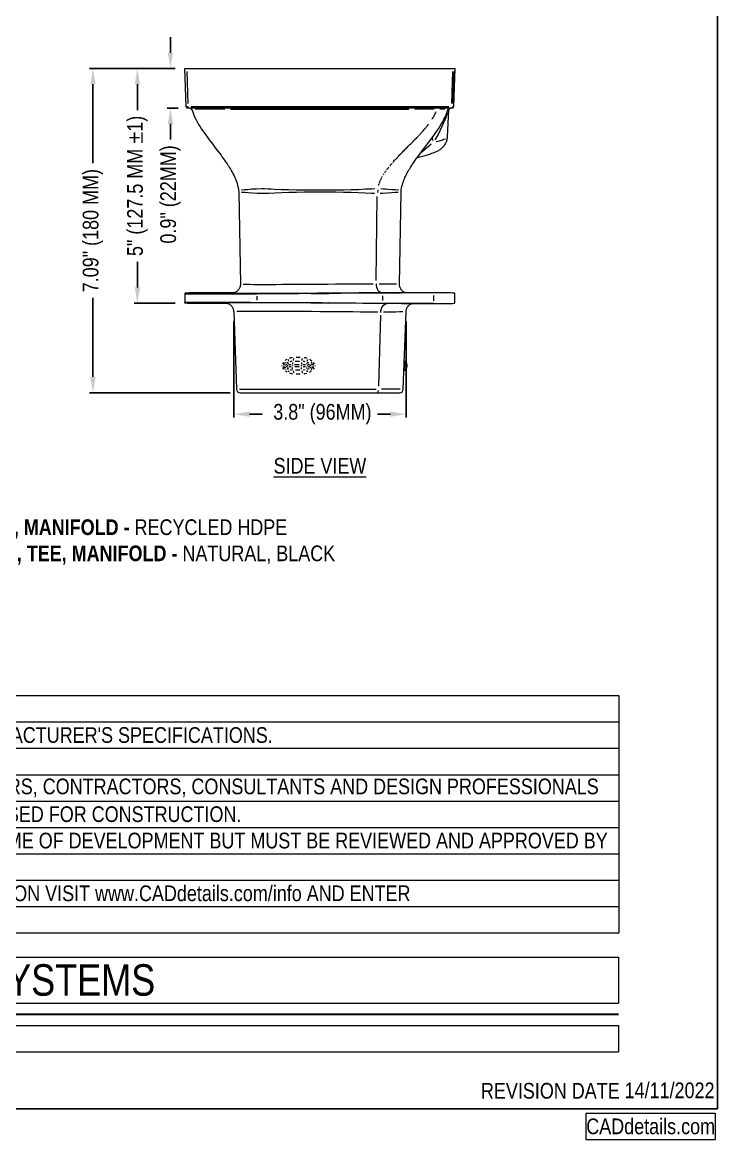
# Model space of a CAD drawing. Extents: x 0 to 216, y -5 to 280.
# Drawn here: x 110.5 to 216, y -4.7 to 164.7 of the extents above; entities that cross this region are included whole.
import ezdxf

# ---------------------------------------------------------------- set-up
doc = ezdxf.new("R2010")
doc.units = 0
doc.header["$LTSCALE"] = 10
doc.header["$MEASUREMENT"] = 0
doc.header["$PDMODE"] = 35
doc.layers.get('0').update_dxf_attribs({"linetype": 'CONTINUOUS'})
doc.layers.get('Defpoints').update_dxf_attribs({"linetype": 'CONTINUOUS'})
for name, color, linetype, lineweight in [('CADdetails-1-ANNO', 41, 'CONTINUOUS', 5), ('CADdetails-3-FINE', 11, 'CONTINUOUS', 5), ('CADdetails-4-LIGHT', 3, 'CONTINUOUS', 9), ('CADdetails-5-MEDIUM', 4, 'CONTINUOUS', 18), ('CADdetails-6-HEAVY', 6, 'CONTINUOUS', 30), ('Company LOGO$0$CADdetails-1-ANNO', 41, 'CONTINUOUS', 5)]:
    doc.layers.add(name, color=color, linetype=linetype, lineweight=lineweight)
doc.layers.add('Company LOGO$0$CADdetails-9-TITLEBLOCK', color=7, linetype='CONTINUOUS')
doc.styles.add('CADdetails-DETAILTITLE', font='ARIALN.TTF', dxfattribs={"height": 4.77})
doc.styles.add('CADdetails-DIMENSIONS', font='ARIALN.TTF', dxfattribs={"height": 2.38})
doc.styles.add('CADdetails-NOTES', font='ARIALN.TTF', dxfattribs={"height": 2.38})
doc.styles.add('Company LOGO$0$CADdetails-DIMENSIONS', font='ARIALN.TTF', dxfattribs={"height": 2.38})
doc.styles.add('Company LOGO$0$CADdetails-NOTES', font='ARIALN.TTF', dxfattribs={"height": 2.38})
doc.dimstyles.new('CADdetails-DIM', dxfattribs={"dimtxt": 2.38, "dimasz": 2.38, "dimexe": 0.5, "dimexo": 1.5, "dimgap": 1, "dimtad": 0, "dimzin": 0, "dimdsep": 46, "dimtxsty": 'CADdetails-DIMENSIONS', "dimcen": 1, "dimclrd": 256, "dimclre": 256, "dimclrt": 256, "dimadec": 0, "dimazin": 0, "dimtfac": 1, "dimtofl": 0, "dimtmove": 0, "dimatfit": 3, "dimfxl": 1, "dimtolj": 1, "dimtzin": 0, "dimarcsym": 0})

# ---------------------------------------------------------------- blocks, each defined once
blk = doc.blocks.new('*T1')
at = {"layer": 'Defpoints', "color": 8, "linetype": 'ByBlock', "lineweight": 0, "transparency": 16777216}
for p, q in [((0, 0), (165.2, 0)), ((0, 0), (0, -4)), ((165.2, 0), (165.2, -4)), ((0, -4), (165.2, -4))]:
    blk.add_line(p, q, dxfattribs=at)
at = {"layer": 'CADdetails-5-MEDIUM', "transparency": 16777216, "insert": (0.06, -2), "char_height": 2.38, "width": 165.0809, "attachment_point": 4, "style": 'CADdetails-NOTES'}
blk.add_mtext('ROOTRAIN™ ARBORVENT 150', dxfattribs=at)
blk = doc.blocks.new('*T2')
at = {"layer": 'Defpoints', "color": 8, "linetype": 'ByBlock', "lineweight": 0, "transparency": 16777216}
for p, q in [((0, 0), (165.65, 0)), ((0, 0), (0, -7)), ((165.65, 0), (165.65, -7)), ((0, -7), (165.65, -7))]:
    blk.add_line(p, q, dxfattribs=at)
at = {"layer": 'CADdetails-6-HEAVY', "transparency": 16777216, "insert": (0.06, -3.5), "char_height": 4.77, "width": 165.5323, "attachment_point": 4, "style": 'CADdetails-DETAILTITLE'}
blk.add_mtext('ROOTRAIN™ IRRIGATION SYSTEMS', dxfattribs=at)
blk = doc.blocks.new('*T15')
at = {"layer": 'Defpoints', "color": 8, "linetype": 'ByBlock', "lineweight": 0, "transparency": 16777216}
for p, q in [((0, 0), (184.71, 0)), ((0, 0), (0, -36)), ((184.71, 0), (184.71, -36)), ((0, -4), (184.71, -4)), ((0, -8), (184.71, -8)), ((0, -12), (184.71, -12)), ((0, -16), (184.71, -16)), ((0, -20), (184.71, -20)), ((0, -24), (184.71, -24)), ((0, -28), (184.71, -28)), ((0, -32), (184.71, -32)), ((0, -36), (184.71, -36))]:
    blk.add_line(p, q, dxfattribs=at)
at = {"layer": 'Company LOGO$0$CADdetails-1-ANNO', "transparency": 16777216, "char_height": 2.38, "width": 184.5948, "attachment_point": 4, "style": 'Company LOGO$0$CADdetails-NOTES'}
for s, insert in [('NOTES:', (0.06, -2)), ("1.   INSTALLATION TO BE COMPLETED IN ACCORDANCE WITH MANUFACTURER'S SPECIFICATIONS.", (0.06, -6)), ('2.   DO NOT SCALE DRAWING.', (0.06, -10)), ('3.   THIS DRAWING IS INTENDED FOR USE BY ARCHITECTS, ENGINEERS, CONTRACTORS, CONSULTANTS AND DESIGN PROFESSIONALS', (0.06, -14)), ('      FOR PLANNING PURPOSES ONLY.  THIS DRAWING MAY NOT BE USED FOR CONSTRUCTION.', (0.06, -18)), ('4.   ALL INFORMATION CONTAINED HEREIN WAS CURRENT AT THE TIME OF DEVELOPMENT BUT MUST BE REVIEWED AND APPROVED BY', (0.06, -22)), ('      THE PRODUCT MANUFACTURER TO BE CONSIDERED ACCURATE.', (0.06, -26)), ("5.   CONTRACTOR'S NOTE: FOR PRODUCT AND COMPANY INFORMATION VISIT www.CADdetails.com/info AND ENTER", (0.06, -30)), ('      REFERENCE NUMBER', (0.06, -34))]:
    blk.add_mtext(s, dxfattribs=dict(at, insert=insert))
blk = doc.blocks.new('*T16')
at = {"layer": 'Defpoints', "color": 8, "linetype": 'ByBlock', "lineweight": 0, "transparency": 16777216}
for p, q in [((0, 0), (19.6, 0)), ((0, 0), (0, -4)), ((19.6, 0), (19.6, -4)), ((0, -4), (19.6, -4))]:
    blk.add_line(p, q, dxfattribs=at)
at = {"layer": 'Company LOGO$0$CADdetails-1-ANNO', "transparency": 16777216, "insert": (0.06, -2), "char_height": 2.38, "width": 19.4793, "attachment_point": 4, "style": 'Company LOGO$0$CADdetails-NOTES'}
blk.add_mtext('CADdetails.com', dxfattribs=at)
blk = doc.blocks.new('Company LOGO')
at = {"layer": 'Company LOGO$0$CADdetails-9-TITLEBLOCK'}
for p, q in [((216, 280), (216, 0)), ((216, 0), (0, 0))]:
    blk.add_line(p, q, dxfattribs=at)
for name, p in [('*T15', (16.3, 62.65)), ('*T16', (196, -0.69))]:
    blk.add_blockref(name, p)
at = {"layer": 'Company LOGO$0$CADdetails-1-ANNO', "char_height": 2.38, "attachment_point": 1}
for s, width, gutter_width, insert, style in [('REVISION DATE', 24.5006, 11.9, (180.08, 3.91), 'Company LOGO$0$CADdetails-NOTES'), ('14/11/2022', 13.6761, 23.85, (201.88, 3.98), 'Company LOGO$0$CADdetails-DIMENSIONS')]:
    blk.add_mtext_dynamic_manual_height_columns(s, width=width, gutter_width=gutter_width, heights=[0], dxfattribs=dict(at, insert=insert, style=style))
blk = doc.blocks.new('*D6')
at = {"layer": 'CADdetails-1-ANNO', "lineweight": -2, "transparency": 16777216}
for p, q in [((133.67, 157.73), (120.71, 157.73)), ((121.21, 155.35), (121.21, 143.36)), ((121.21, 110.96), (121.21, 122.95)), ((142.04, 108.58), (120.71, 108.58))]:
    blk.add_line(p, q, dxfattribs=at)
at = {"layer": 'CADdetails-1-ANNO', "transparency": 16777216}
for points in [[(120.82, 155.35), (121.61, 155.35), (121.21, 157.73)], [(120.82, 110.96), (121.61, 110.96), (121.21, 108.58)]]:
    blk.add_solid(points, dxfattribs=at)
at = {"layer": 'Defpoints', "color": 0, "transparency": 16777216}
for p in [(121.21, 157.73), (135.17, 157.73), (143.54, 108.58)]:
    blk.add_point(p, dxfattribs=at)
at = {"layer": 'CADdetails-1-ANNO', "transparency": 16777216, "insert": (121.21, 133.15), "char_height": 2.38, "attachment_point": 5, "rotation": 90, "style": 'CADdetails-DIMENSIONS'}
blk.add_mtext('\\A1;7.09" (180 MM)', dxfattribs=at)
blk = doc.blocks.new('*D7')
at = {"layer": 'CADdetails-1-ANNO', "lineweight": -2, "transparency": 16777216}
for p, q in [((133.67, 157.73), (127.45, 157.73)), ((127.95, 155.35), (127.95, 151.44)), ((127.95, 124.53), (127.95, 128.44)), ((133.67, 122.15), (127.45, 122.15))]:
    blk.add_line(p, q, dxfattribs=at)
at = {"layer": 'CADdetails-1-ANNO', "transparency": 16777216}
for points in [[(127.56, 155.35), (128.35, 155.35), (127.95, 157.73)], [(127.56, 124.53), (128.35, 124.53), (127.95, 122.15)]]:
    blk.add_solid(points, dxfattribs=at)
at = {"layer": 'Defpoints', "color": 0, "transparency": 16777216}
for p in [(127.95, 157.73), (135.17, 157.73), (135.17, 122.15)]:
    blk.add_point(p, dxfattribs=at)
at = {"layer": 'CADdetails-1-ANNO', "transparency": 16777216, "insert": (127.95, 139.94), "char_height": 2.38, "width": 21.4472, "attachment_point": 5, "rotation": 90, "style": 'CADdetails-DIMENSIONS'}
blk.add_mtext('\\A1;5" (127.5 MM %%P1)', dxfattribs=at)
blk = doc.blocks.new('*D8')
at = {"layer": 'CADdetails-1-ANNO', "lineweight": -2, "transparency": 16777216}
for p, q in [((132.98, 160.11), (132.98, 162.49)), ((133.67, 157.73), (132.48, 157.73)), ((134.16, 151.72), (132.48, 151.72)), ((132.98, 149.34), (132.98, 146.96))]:
    blk.add_line(p, q, dxfattribs=at)
at = {"layer": 'CADdetails-1-ANNO', "transparency": 16777216}
for points in [[(132.58, 160.11), (133.37, 160.11), (132.98, 157.73)], [(132.58, 149.34), (133.37, 149.34), (132.98, 151.72)]]:
    blk.add_solid(points, dxfattribs=at)
at = {"layer": 'Defpoints', "color": 0, "transparency": 16777216}
for p in [(135.17, 157.73), (132.98, 151.72), (135.66, 151.72)]:
    blk.add_point(p, dxfattribs=at)
at = {"layer": 'CADdetails-1-ANNO', "transparency": 16777216, "insert": (132.98, 138.64), "char_height": 2.38, "attachment_point": 5, "rotation": 90, "style": 'CADdetails-DIMENSIONS'}
blk.add_mtext('\\A1;0.9" (22MM)', dxfattribs=at)
blk = doc.blocks.new('*D9')
at = {"layer": 'CADdetails-1-ANNO', "lineweight": -2, "transparency": 16777216}
for p, q in [((142.59, 119.36), (142.59, 104.82)), ((168.72, 119.36), (168.72, 104.82)), ((144.97, 105.32), (146.9, 105.32)), ((166.34, 105.32), (164.4, 105.32))]:
    blk.add_line(p, q, dxfattribs=at)
at = {"layer": 'CADdetails-1-ANNO', "transparency": 16777216}
for points in [[(144.97, 105.72), (144.97, 104.92), (142.59, 105.32)], [(166.34, 105.72), (166.34, 104.92), (168.72, 105.32)]]:
    blk.add_solid(points, dxfattribs=at)
at = {"layer": 'Defpoints', "color": 0, "transparency": 16777216}
for p in [(142.59, 120.86), (168.72, 120.86), (142.59, 105.32)]:
    blk.add_point(p, dxfattribs=at)
at = {"layer": 'CADdetails-1-ANNO', "transparency": 16777216, "insert": (155.65, 105.32), "char_height": 2.38, "attachment_point": 5, "style": 'CADdetails-DIMENSIONS'}
blk.add_mtext('\\A1; 3.8" (96MM)', dxfattribs=at)

msp = doc.modelspace()

# ---------------------------------------------------------------- linework, layer by layer
at = {"layer": 'CADdetails-3-FINE'}
for points in [[(150.383, 113.435), (150.499, 113.55), (150.661, 113.643)], [(150.915, 113.365), (150.892, 113.55), (150.869, 113.619)], [(151.054, 113.828), (151.239, 113.897), (151.47, 113.92)], [(151.632, 113.481), (151.678, 113.689), (151.678, 113.781)], [(152.025, 113.943), (152.672, 113.943)], [(152.95, 113.481), (152.973, 113.689), (152.996, 113.781)], [(153.25, 113.92), (153.458, 113.897), (153.689, 113.828)], [(153.713, 113.365), (153.805, 113.55), (153.851, 113.619)], [(154.106, 113.643), (154.244, 113.55), (154.406, 113.411)], [(149.921, 112.602), (149.921, 112.718)], [(150.014, 112.926), (150.175, 113.157)], [(150.175, 112.163), (150.014, 112.394)], [(150.314, 112.949), (150.06, 112.833)], [(150.291, 112.81), (150.06, 112.787)], [(150.083, 112.51), (150.314, 112.533)], [(150.083, 112.464), (150.337, 112.348)], [(150.407, 113.088), (150.383, 113.134), (150.314, 113.203)], [(150.337, 112.117), (150.383, 112.163), (150.43, 112.232)], [(150.684, 111.677), (150.545, 111.77), (150.407, 111.886)], [(150.453, 112.718), (150.43, 112.602)], [(150.476, 112.926), (150.453, 112.857)], [(150.453, 112.371), (150.453, 112.464)], [(150.661, 112.81), (150.522, 112.81)], [(150.545, 112.533), (150.684, 112.533)], [(150.8, 113.157), (150.592, 113.065)], [(150.615, 112.232), (150.846, 112.14)], [(150.776, 112.625), (150.776, 112.741)], [(150.846, 113.111), (150.823, 113.041), (150.8, 112.926)], [(150.869, 112.209), (150.823, 112.279), (150.8, 112.417)], [(151.285, 112.81), (150.938, 112.81)], [(150.938, 111.724), (150.938, 111.77), (150.961, 111.955)], [(150.961, 112.533), (151.308, 112.533)], [(151.378, 113.296), (151.239, 113.296), (151.077, 113.25)], [(151.146, 112.071), (151.424, 112.047)], [(151.516, 113.157), (151.493, 113.018), (151.47, 112.926)], [(151.47, 112.718), (151.47, 112.602)], [(151.516, 112.163), (151.493, 112.325), (151.47, 112.394)], [(151.701, 111.585), (151.701, 111.677), (151.655, 111.886)], [(152.487, 112.81), (151.817, 112.81)], [(151.84, 112.533), (152.51, 112.533)], [(152.557, 113.296), (151.909, 113.296)], [(151.932, 112.024), (152.58, 112.024)], [(152.88, 113.157), (152.857, 113.018), (152.857, 112.926)], [(152.857, 112.625), (152.857, 112.741)], [(152.88, 112.163), (152.857, 112.325), (152.857, 112.394)], [(152.996, 111.585), (152.996, 111.677), (152.973, 111.886)], [(153.458, 112.81), (153.065, 112.81)], [(153.435, 113.25), (153.273, 113.296), (153.088, 113.296)], [(153.088, 112.533), (153.481, 112.533)], [(153.111, 112.047), (153.435, 112.071)], [(153.666, 113.088), (153.689, 113.041), (153.689, 112.903)], [(153.666, 112.232), (153.689, 112.279), (153.689, 112.417)], [(153.805, 111.724), (153.782, 111.77), (153.689, 111.955)], [(153.713, 112.718), (153.713, 112.602)], [(154.036, 113.065), (153.782, 113.157)], [(153.782, 112.163), (154.059, 112.255)], [(154.082, 112.81), (153.828, 112.81)], [(153.874, 112.533), (154.106, 112.533)], [(154.36, 111.886), (154.244, 111.77), (154.059, 111.654)], [(154.221, 112.926), (154.221, 112.857)], [(154.244, 112.625), (154.221, 112.741)], [(154.221, 112.371), (154.244, 112.464)], [(154.314, 113.088), (154.36, 113.134), (154.452, 113.203)], [(154.452, 112.117), (154.383, 112.163), (154.314, 112.232)], [(154.707, 112.857), (154.383, 112.949)], [(154.707, 112.787), (154.383, 112.81)], [(154.406, 112.348), (154.73, 112.464)], [(154.429, 112.533), (154.73, 112.51)], [(154.637, 113.134), (154.799, 112.903)], [(154.799, 112.371), (154.637, 112.14)], [(154.892, 112.695), (154.892, 112.579)], [(168.393, 111.909), (168.555, 112.001)], [(168.416, 112.533), (168.462, 112.533), (168.532, 112.533)], [(168.416, 112.394), (168.439, 112.348), (168.486, 112.302), (168.416, 112.232)], [(168.902, 112.81), (168.855, 112.995), (168.763, 113.18), (168.601, 113.296), (168.439, 113.411)], [(168.439, 113.088), (168.509, 112.995), (168.462, 112.949), (168.439, 112.903)], [(168.509, 112.047), (168.439, 111.978)], [(168.532, 112.81), (168.462, 112.81)], [(168.486, 112.371), (168.509, 112.464)], [(168.509, 113.319), (168.578, 113.25)], [(168.509, 112.926), (168.532, 112.857)], [(168.509, 112.232), (168.555, 112.14)], [(168.578, 113.134), (168.532, 113.065)], [(168.532, 112.718), (168.532, 112.602)], [(168.555, 112.024), (168.74, 112.14), (168.855, 112.325), (168.902, 112.533)], [(168.578, 112.094), (168.578, 112.047)], [(168.694, 112.81), (168.601, 112.81)], [(168.601, 112.533), (168.717, 112.533)], [(168.671, 112.209), (168.717, 112.279), (168.74, 112.417)], [(168.694, 113.111), (168.74, 113.041), (168.763, 112.926)], [(168.786, 112.533), (168.902, 112.533), (168.902, 112.81), (168.786, 112.81)], [(168.786, 112.625), (168.786, 112.741)], [(151.47, 111.423), (151.285, 111.446), (151.077, 111.516)], [(152.672, 111.4), (152.048, 111.4)], [(153.643, 111.493), (153.458, 111.446), (153.227, 111.423)]]:
    msp.add_lwpolyline(points, dxfattribs=at)
at = {"layer": 'CADdetails-4-LIGHT'}
for points in [[(173.086, 150.748), (173.086, 150.795), (173.109, 150.841), (173.132, 150.887), (173.179, 150.957), (173.202, 151.026), (173.248, 151.095), (173.271, 151.165)], [(170.797, 147.72), (170.844, 147.789), (170.89, 147.835), (170.959, 147.905), (171.029, 147.974), (171.121, 148.09), (171.214, 148.205), (171.329, 148.298), (171.422, 148.413), (171.491, 148.506), (171.584, 148.598), (171.63, 148.668), (171.699, 148.737), (171.768, 148.83), (171.815, 148.899), (171.884, 148.968), (171.93, 149.038), (171.977, 149.084), (172, 149.13)], [(172.023, 149.153), (172.046, 149.199), (172.092, 149.223), (172.115, 149.269)], [(172.67, 150.055), (172.693, 150.101), (172.716, 150.147)], [(172.739, 150.17), (172.763, 150.217)], [(172.786, 150.24), (172.809, 150.286)], [(172.832, 150.309), (172.855, 150.355), (172.878, 150.402)], [(172.901, 150.425), (172.924, 150.471)], [(172.948, 150.494), (172.971, 150.54)], [(172.971, 150.564), (172.994, 150.61), (173.017, 150.656)], [(173.04, 150.679), (173.063, 150.725)], [(168.624, 145.524), (168.671, 145.547), (168.786, 145.685), (168.925, 145.801), (169.064, 145.963), (169.202, 146.102), (169.341, 146.24), (169.48, 146.356), (169.572, 146.471), (169.688, 146.564), (169.826, 146.726), (169.965, 146.864), (170.104, 147.003), (170.243, 147.142), (170.358, 147.258), (170.451, 147.35), (170.497, 147.419), (170.543, 147.466), (170.589, 147.512)], [(170.659, 147.581), (170.705, 147.627)], [(170.728, 147.651), (170.774, 147.697)], [(166.729, 143.512), (166.752, 143.558), (166.798, 143.582), (166.89, 143.697), (166.983, 143.813), (167.075, 143.905), (167.168, 143.998), (167.26, 144.113), (167.353, 144.206), (167.399, 144.252), (167.445, 144.298)], [(167.491, 144.345), (167.538, 144.414), (167.607, 144.483), (167.746, 144.622), (167.884, 144.761), (167.977, 144.853), (168.069, 144.946), (168.208, 145.107), (168.347, 145.246), (168.486, 145.362), (168.601, 145.5)], [(165.804, 142.379), (165.827, 142.426)], [(165.85, 142.449), (165.896, 142.518), (165.942, 142.564), (165.989, 142.634), (166.035, 142.68), (166.058, 142.726), (166.104, 142.772)], [(166.243, 142.934), (166.289, 143.004), (166.336, 143.073), (166.405, 143.142), (166.474, 143.235), (166.544, 143.304), (166.613, 143.397)], [(164.787, 140.669), (164.81, 140.715), (164.833, 140.761)], [(164.856, 140.784), (164.856, 140.83)], [(164.879, 140.854), (164.902, 140.9)], [(164.925, 140.946), (164.948, 140.992)], [(164.972, 141.039), (164.995, 141.085)], [(165.041, 141.177), (165.064, 141.223)], [(165.11, 141.293), (165.11, 141.339)], [(165.272, 141.593), (165.295, 141.64)], [(165.341, 141.709), (165.365, 141.755)], [(165.503, 141.94), (165.526, 141.986)], [(165.549, 142.01), (165.573, 142.056)], [(165.596, 142.079), (165.619, 142.125)], [(165.642, 142.148), (165.665, 142.194), (165.688, 142.241)], [(143.771, 139.351), (143.818, 139.351), (144.211, 139.374), (144.719, 139.397), (145.32, 139.466), (146.014, 139.513), (146.823, 139.536), (147.262, 139.536), (147.748, 139.513), (148.233, 139.466), (148.719, 139.443), (149.782, 139.397), (150.892, 139.374), (152.048, 139.351), (153.227, 139.351), (154.406, 139.351), (155.631, 139.351), (156.857, 139.351), (158.036, 139.351), (159.238, 139.351), (160.371, 139.374), (161.481, 139.397), (162.544, 139.466), (163.538, 139.513), (164.001, 139.536)], [(163.908, 138.773), (163.469, 138.773), (162.498, 138.819), (161.457, 138.865), (160.371, 138.912), (159.238, 138.935), (158.059, 138.981), (156.857, 139.004), (155.655, 139.004), (154.452, 139.004), (153.25, 138.981), (152.094, 138.958), (150.938, 138.912), (149.852, 138.888), (148.811, 138.842), (147.84, 138.796), (146.939, 138.773), (146.13, 138.773), (145.413, 138.819), (144.789, 138.865), (144.28, 138.912), (143.864, 138.935), (143.771, 138.958)], [(164.417, 139.328), (164.37, 138.958)], [(164.532, 139.975), (164.555, 140.021), (164.578, 140.068)], [(164.578, 140.091), (164.602, 140.137), (164.602, 140.183)], [(164.625, 140.206), (164.625, 140.252)], [(164.648, 140.276), (164.648, 140.322)], [(164.671, 140.368), (164.694, 140.414)], [(164.694, 140.437), (164.717, 140.484), (164.74, 140.53)], [(164.74, 140.553), (164.763, 140.599)], [(167.515, 138.958), (167.422, 138.958), (167.029, 138.912), (166.497, 138.888), (165.873, 138.842), (165.156, 138.796), (164.787, 138.773)], [(164.879, 139.536), (165.226, 139.513), (165.596, 139.466), (165.942, 139.443), (166.544, 139.397), (167.052, 139.374), (167.468, 139.351), (167.561, 139.351)], [(164.185, 125.572), (164.347, 138.334)], [(144.026, 125.017), (144.095, 125.017), (144.511, 125.017), (144.997, 125.017), (145.621, 124.994), (146.315, 124.994), (147.124, 124.994), (148.002, 124.994), (148.95, 124.994), (149.967, 125.017), (151.031, 125.017), (152.141, 125.017), (153.296, 125.017), (154.452, 125.017), (155.655, 125.04), (156.834, 125.04), (157.99, 125.063), (159.146, 125.063), (160.255, 125.063), (161.319, 125.086), (162.359, 125.086), (163.307, 125.11), (163.746, 125.11)], [(164.185, 125.11), (164.209, 124.855), (164.255, 124.578), (164.347, 124.347), (164.463, 124.139), (164.602, 123.977), (164.787, 123.838), (164.972, 123.746), (165.156, 123.722)], [(164.648, 125.11), (164.995, 125.11), (165.688, 125.086), (166.312, 125.086), (166.798, 125.063), (167.214, 125.063), (167.283, 125.063)], [(146.083, 123.214), (146.083, 122.59)], [(164.879, 120.763), (164.902, 121.041), (164.972, 121.272), (165.064, 121.503), (165.18, 121.711), (165.318, 121.873), (165.48, 121.989), (165.665, 122.058), (165.85, 122.081)], [(165.203, 122.566), (165.203, 123.283)], [(172.924, 122.52), (172.924, 123.329)], [(164.417, 120.786), (163.931, 120.786), (162.891, 120.786), (161.781, 120.809), (160.648, 120.833), (159.423, 120.833), (158.175, 120.833), (156.926, 120.856), (155.655, 120.856), (154.36, 120.879), (153.088, 120.879), (151.863, 120.879), (150.661, 120.879), (149.482, 120.902), (148.395, 120.902), (147.378, 120.902), (146.407, 120.902), (145.552, 120.902), (144.789, 120.902), (144.141, 120.902), (143.586, 120.879), (143.147, 120.879), (143.032, 120.879)], [(164.602, 109.551), (164.879, 120.347)], [(168.254, 120.833), (168.139, 120.833), (167.723, 120.833), (167.168, 120.809), (166.52, 120.786), (165.758, 120.786), (165.318, 120.786)], [(143.471, 109.111), (164.162, 109.111)], [(164.394, 108.649), (164.486, 108.718), (164.555, 108.903)], [(167.838, 109.111), (165.018, 109.111)]]:
    msp.add_lwpolyline(points, dxfattribs=at)
at = {"layer": 'CADdetails-5-MEDIUM'}
for points in [[(175.884, 151.858), (175.791, 151.743), (175.652, 151.719), (135.657, 151.719), (135.518, 151.743), (135.402, 151.858), (135.379, 151.974), (135.171, 157.73), (135.449, 157.73), (175.861, 157.73), (176.045, 157.73), (176.138, 157.73), (175.93, 151.974)], [(139.541, 123.63), (139.263, 123.63), (138.94, 123.63), (138.593, 123.63), (138.223, 123.63), (137.899, 123.63), (137.622, 123.63), (137.414, 123.63), (137.275, 123.607), (137.229, 123.607), (137.275, 123.607), (137.414, 123.607), (137.622, 123.607), (137.899, 123.607), (138.223, 123.607), (138.593, 123.607), (138.94, 123.607), (139.263, 123.63)], [(139.541, 122.197), (139.772, 122.197), (139.911, 122.197), (139.957, 122.197), (139.911, 122.197), (139.772, 122.173), (139.541, 122.173), (139.263, 122.173), (138.94, 122.197), (138.593, 122.197), (138.223, 122.197), (137.899, 122.197), (137.622, 122.197), (137.414, 122.197), (137.275, 122.197), (137.229, 122.197), (137.275, 122.197), (137.414, 122.197), (137.622, 122.197), (137.899, 122.197), (138.223, 122.197), (138.593, 122.197), (138.94, 122.197), (139.263, 122.197)], [(139.541, 123.63), (139.772, 123.63), (139.911, 123.63), (139.957, 123.63), (139.911, 123.63), (139.772, 123.63)], [(156.626, 123.63), (156.325, 123.63), (156.001, 123.63), (155.655, 123.63), (155.308, 123.63), (154.961, 123.63), (154.684, 123.63), (154.476, 123.63), (154.337, 123.607), (154.291, 123.607), (154.337, 123.607), (154.476, 123.607), (154.684, 123.607), (154.961, 123.607), (155.308, 123.607), (155.655, 123.607), (156.001, 123.607), (156.325, 123.63)], [(156.626, 122.197), (156.834, 122.197), (156.972, 122.197), (157.019, 122.197), (156.972, 122.197), (156.834, 122.173), (156.626, 122.173), (156.325, 122.173), (156.001, 122.197), (155.655, 122.197), (155.308, 122.197), (154.961, 122.197), (154.684, 122.197), (154.476, 122.197), (154.337, 122.197), (154.291, 122.197), (154.337, 122.197), (154.476, 122.197), (154.684, 122.197), (154.961, 122.197), (155.308, 122.197), (155.655, 122.197), (156.001, 122.197), (156.325, 122.197)], [(156.626, 123.63), (156.834, 123.63), (156.972, 123.63), (157.019, 123.63), (156.972, 123.63), (156.834, 123.63)]]:
    msp.add_lwpolyline(points, close=True, dxfattribs=at)
for points in [[(135.472, 157.268), (135.634, 152.413)], [(175.676, 152.436), (175.837, 157.291)], [(175.861, 152.436), (176.045, 157.291)], [(136.235, 151.535), (136.35, 151.165), (136.466, 150.818), (136.628, 150.425), (136.836, 150.032), (137.044, 149.639), (137.252, 149.269), (137.483, 148.899), (137.691, 148.552), (137.922, 148.205), (138.177, 147.859), (138.385, 147.558), (138.639, 147.234), (138.847, 146.934), (139.078, 146.633), (139.379, 146.24), (139.656, 145.87), (139.911, 145.524), (140.188, 145.177), (140.419, 144.876), (140.65, 144.576), (140.835, 144.298), (141.043, 144.044), (141.182, 143.836), (141.344, 143.605), (141.46, 143.443), (141.575, 143.258), (141.691, 143.096), (141.783, 142.957), (141.876, 142.796), (141.968, 142.634), (142.084, 142.449), (142.199, 142.264), (142.338, 142.033), (142.454, 141.801), (142.592, 141.547), (142.708, 141.293), (142.847, 140.992), (142.962, 140.692), (143.078, 140.345), (143.17, 140.021), (143.24, 139.698), (143.309, 139.351), (143.332, 139.004), (143.586, 125.04), (143.586, 124.971), (143.586, 124.902), (143.563, 124.809), (143.54, 124.693), (143.517, 124.601), (143.494, 124.508), (143.448, 124.439), (143.402, 124.347), (143.355, 124.277), (143.309, 124.208), (143.263, 124.139), (143.217, 124.069), (143.147, 124.023), (143.078, 123.954), (143.032, 123.907), (142.962, 123.861), (142.916, 123.838), (142.847, 123.792), (142.8, 123.769), (142.731, 123.746), (142.685, 123.722), (138.362, 123.722), (137.737, 123.722), (137.136, 123.722), (136.628, 123.699), (136.188, 123.699), (135.842, 123.699), (135.541, 123.676), (135.333, 123.676), (135.217, 123.676), (135.171, 123.653), (135.171, 123.537), (135.171, 122.266)], [(135.472, 151.974), (135.518, 151.974), (135.587, 151.974)], [(135.657, 151.812), (135.657, 151.904)], [(136.281, 151.535), (136.235, 151.511), (136.119, 151.673), (135.957, 151.719)], [(136.096, 151.974), (175.213, 151.974)], [(141.205, 151.535), (138.963, 151.581), (136.72, 151.535)], [(169.156, 151.535), (142.107, 151.535)], [(168.624, 123.722), (168.578, 123.746), (168.532, 123.769), (168.462, 123.792), (168.393, 123.838), (168.324, 123.884), (168.254, 123.931), (168.185, 123.977), (168.116, 124.046), (168.069, 124.115), (168, 124.185), (167.954, 124.254), (167.908, 124.347), (167.861, 124.416), (167.815, 124.508), (167.792, 124.601), (167.769, 124.693), (167.746, 124.786), (167.723, 124.878), (167.723, 124.971), (167.723, 125.04), (167.977, 139.004), (168, 139.351), (168.046, 139.628), (168.093, 139.883), (168.162, 140.137), (168.231, 140.391), (168.324, 140.622), (168.393, 140.83), (168.486, 141.015), (168.555, 141.2), (168.624, 141.339), (168.694, 141.478), (168.74, 141.593), (168.786, 141.686), (168.855, 141.801), (168.902, 141.917), (168.994, 142.056), (169.064, 142.194), (169.156, 142.379), (169.272, 142.541), (169.387, 142.749), (169.526, 142.957), (169.665, 143.189), (169.826, 143.42), (170.035, 143.72), (170.266, 144.021), (170.497, 144.368), (170.751, 144.714), (171.052, 145.084), (171.329, 145.477), (171.653, 145.893), (171.977, 146.31), (172.346, 146.772), (172.693, 147.234), (172.924, 147.558), (173.156, 147.882), (173.387, 148.228), (173.618, 148.575), (173.849, 148.922), (174.057, 149.292), (174.288, 149.662), (174.473, 150.055), (174.681, 150.448), (174.843, 150.841), (174.959, 151.165), (175.074, 151.511), (175.028, 151.535)], [(172.971, 151.558), (170.058, 151.535)], [(170.428, 144.252), (170.52, 144.275), (170.636, 144.298), (170.821, 144.368), (171.029, 144.414), (171.237, 144.46), (171.422, 144.506), (171.607, 144.553), (171.792, 144.599), (171.977, 144.668), (172.138, 144.714), (172.323, 144.761), (172.485, 144.83), (172.647, 144.876), (172.832, 144.946), (172.994, 145.015), (173.179, 145.084), (173.317, 145.154), (173.456, 145.223), (173.572, 145.269), (173.687, 145.339), (173.78, 145.385), (173.872, 145.454), (173.942, 145.5), (174.034, 145.57), (174.103, 145.639), (174.196, 145.709), (174.265, 145.778), (174.335, 145.847), (174.427, 145.94), (174.497, 146.009), (174.566, 146.102), (174.612, 146.194), (174.681, 146.287), (174.728, 146.402), (174.797, 146.495), (174.843, 146.61), (174.89, 146.726), (174.913, 146.841), (174.959, 146.957), (174.982, 147.096), (175.005, 147.234), (175.005, 147.373), (175.236, 151.465), (175.098, 151.465)], [(174.959, 151.026), (174.705, 150.17), (174.173, 148.922), (173.572, 147.72), (173.086, 146.934)], [(174.589, 151.558), (173.826, 151.558)], [(175.329, 151.719), (175.167, 151.673), (175.074, 151.511)], [(175.259, 151.696), (175.144, 151.581)], [(175.491, 151.719), (175.375, 151.673), (175.259, 151.581), (175.236, 151.465)], [(175.652, 151.881), (175.652, 151.789)], [(175.722, 151.974), (175.791, 151.974)], [(175.768, 151.766), (175.814, 151.835), (175.837, 151.881)], [(175.861, 151.974), (175.93, 151.974)], [(172.508, 146.263), (171.075, 144.992)], [(172.809, 146.772), (172.739, 146.957), (172.739, 147.119)], [(173.294, 146.656), (173.341, 146.68), (173.78, 146.795), (173.965, 146.841), (174.15, 146.888), (174.312, 146.957), (174.45, 147.003), (174.705, 147.096)], [(142.592, 120.856), (142.592, 120.971), (142.569, 121.064), (142.546, 121.156), (142.523, 121.249), (142.477, 121.341), (142.454, 121.434), (142.407, 121.526), (142.338, 121.595), (142.292, 121.665), (142.222, 121.734), (142.176, 121.804), (142.107, 121.873), (142.038, 121.919), (141.968, 121.965), (141.899, 122.012), (141.829, 122.035), (141.783, 122.058), (141.714, 122.081), (138.362, 122.081), (137.737, 122.104), (137.136, 122.104), (136.628, 122.104), (136.188, 122.127), (135.842, 122.127), (135.541, 122.127), (135.333, 122.15), (135.217, 122.15), (135.171, 122.15), (135.171, 122.266), (135.217, 122.289), (135.356, 122.289), (135.587, 122.289), (135.911, 122.289), (136.327, 122.289), (136.813, 122.312), (137.368, 122.312), (138.015, 122.312), (138.732, 122.312), (139.518, 122.312), (140.35, 122.312), (141.228, 122.289), (142.153, 122.289), (143.101, 122.289), (144.095, 122.289), (145.089, 122.289), (146.083, 122.266), (165.203, 122.15), (166.151, 122.15), (167.098, 122.15), (168.046, 122.127), (168.948, 122.127), (169.826, 122.127), (170.659, 122.104), (171.468, 122.104), (172.231, 122.104), (172.924, 122.081), (173.572, 122.104), (174.15, 122.104), (174.658, 122.104), (175.098, 122.127), (175.467, 122.127), (175.768, 122.127), (175.976, 122.15), (176.092, 122.15), (176.138, 122.15), (176.138, 123.653), (176.092, 123.676), (175.976, 123.676), (175.768, 123.676), (175.467, 123.699), (175.098, 123.699), (174.658, 123.699), (174.15, 123.722), (173.572, 123.722), (172.924, 123.722), (172.231, 123.722), (171.468, 123.722), (170.659, 123.699), (169.826, 123.699), (168.948, 123.699), (168.046, 123.676), (167.098, 123.676), (166.151, 123.676), (165.203, 123.653), (146.083, 123.537), (145.089, 123.537), (144.095, 123.537), (143.101, 123.537), (142.153, 123.514), (141.228, 123.514), (140.35, 123.514), (139.518, 123.514), (138.732, 123.514), (138.015, 123.514), (137.368, 123.514), (136.813, 123.514), (136.327, 123.514), (135.911, 123.514), (135.587, 123.537), (135.356, 123.537), (135.217, 123.537), (135.171, 123.537)], [(172.924, 123.722), (165.156, 123.722), (164.347, 123.722), (163.469, 123.699), (162.567, 123.699), (161.596, 123.699), (160.602, 123.676), (159.562, 123.676), (158.498, 123.676), (157.412, 123.653), (156.325, 123.653), (155.215, 123.653), (154.129, 123.63), (153.042, 123.63), (151.979, 123.63), (150.938, 123.63), (149.921, 123.63), (148.95, 123.607), (148.025, 123.607), (147.147, 123.607), (146.315, 123.607), (145.575, 123.607), (144.881, 123.607), (144.257, 123.607), (143.725, 123.607), (143.263, 123.63), (142.87, 123.63), (142.569, 123.63)], [(142.616, 123.699), (142.569, 123.699)], [(142.685, 123.722), (142.639, 123.722)], [(141.321, 122.197), (141.506, 122.197), (141.621, 122.197)], [(141.46, 122.15), (141.506, 122.15)], [(141.552, 122.15), (141.598, 122.127)], [(141.621, 122.127), (141.668, 122.104), (141.714, 122.081)], [(172.924, 122.081), (165.85, 122.081), (164.995, 122.104), (164.093, 122.104), (163.145, 122.127), (162.128, 122.127), (161.088, 122.15), (160.001, 122.15), (158.891, 122.15), (157.758, 122.173), (156.602, 122.173), (155.447, 122.173), (154.291, 122.197), (153.158, 122.197), (152.025, 122.197), (150.938, 122.197), (149.852, 122.197), (148.811, 122.22), (147.84, 122.22), (146.893, 122.22), (146.014, 122.22), (145.182, 122.22), (144.419, 122.22), (143.725, 122.22), (143.124, 122.22), (142.592, 122.22), (142.153, 122.197), (141.783, 122.197)], [(142.431, 123.63), (142.384, 123.63), (142.269, 123.63), (142.222, 123.653), (142.269, 123.653)], [(142.546, 123.676), (142.5, 123.676)], [(142.592, 120.856), (143.009, 109.111), (143.055, 108.903), (143.17, 108.718), (143.355, 108.626), (143.54, 108.58), (164.209, 108.58), (167.746, 108.58), (167.954, 108.626), (168.139, 108.718), (168.254, 108.903), (168.301, 109.111), (168.717, 120.856), (168.717, 120.925), (168.717, 120.994), (168.74, 121.087), (168.763, 121.179), (168.786, 121.272), (168.832, 121.364), (168.855, 121.457), (168.902, 121.526), (168.948, 121.595), (169.017, 121.665), (169.064, 121.734), (169.133, 121.78), (169.179, 121.85), (169.249, 121.896), (169.295, 121.942), (169.364, 121.989), (169.41, 122.012), (169.48, 122.035), (169.526, 122.058), (169.595, 122.081)]]:
    msp.add_lwpolyline(points, dxfattribs=at)
at = {"layer": 'CADdetails-6-HEAVY'}
msp.add_line((16.299, 14.322), (200.936, 14.322), dxfattribs=at)

# ---------------------------------------------------------------- block references
for name, p in [('Company LOGO', (0, 0)), ('*T2', (35.283, 22.987)), ('*T1', (35.735, 12.622))]:
    msp.add_blockref(name, p)

# ---------------------------------------------------------------- texts
at = {"layer": 'CADdetails-1-ANNO', "style": 'CADdetails-NOTES'}
for s, insert, char_height, width, attachment_point in [('{\\LSIDE VIEW}', (155.655, 97.478), 2.375, 14.13453, 5), ('SPECIFICATIONS \\P{\\fArial Narrow|b1|i0|c0|p34;MATERIAL: BODY-} LM6 ALUMINUM; {\\fArial Narrow|b1|i0|c0|p34;LID -} ADC12 ALUMINUM; {\\fArial Narrow|b1|i0|c0|p34;PIPE, TEE, MANIFOLD - }RECYCLED HDPE\\P{\\fArial Narrow|b1|i0|c0|p34;FINISH: BODY - }MACHINED{\\fArial Narrow|b1|i0|c0|p34;, }NATURAL; {\\fArial Narrow|b1|i0|c0|p34;LID - }BRUSHED, NATURAL; {\\fArial Narrow|b1|i0|c0|p34;PIPE, TEE, MANIFOLD - }NATURAL, BLACK\\P- LID LIFTS AND SWINGS TO ONE SIDE FOR FAST IRRIGATION\\P- DESIGNED FOR HEAVILY TRAFFICKED AREAS', (16.364, 75.057), 2.38, 181.01583, 7)]:
    msp.add_mtext(s, dxfattribs=dict(at, insert=insert, char_height=char_height, width=width, attachment_point=attachment_point))

# ---------------------------------------------------------------- dimensions: what is measured, and where the dimension line sits
at = {"layer": 'CADdetails-1-ANNO'}
for base, p1, p2, text, picture, middle in [((132.976, 151.719), (135.171, 157.73), (135.657, 151.719), '0.9" (22MM)', '*D8', (132.976, 138.643)), ((121.213, 157.73), (143.54, 108.58), (135.171, 157.73), '7.09" (180 MM)', '*D6', (121.213, 133.155)), ((127.954, 157.73), (135.171, 122.15), (135.171, 157.73), '5" (127.5 MM %%P1)', '*D7', (127.954, 139.94))]:
    dim = msp.add_linear_dim(base=base, p1=p1, p2=p2, angle=90, text=text, dimstyle='CADdetails-DIM', dxfattribs=at)
    dim.commit()
    dim.dimension.update_dxf_attribs({"geometry": picture, "text_midpoint": middle})
dim = msp.add_linear_dim(base=(142.592, 105.319), p1=(168.717, 120.856), p2=(142.592, 120.856), text=' 3.8" (96MM)', dimstyle='CADdetails-DIM', dxfattribs=at)
dim.commit()
dim.dimension.update_dxf_attribs({"geometry": '*D9', "text_midpoint": (155.655, 105.319)})

doc.saveas('drawing.dxf')
